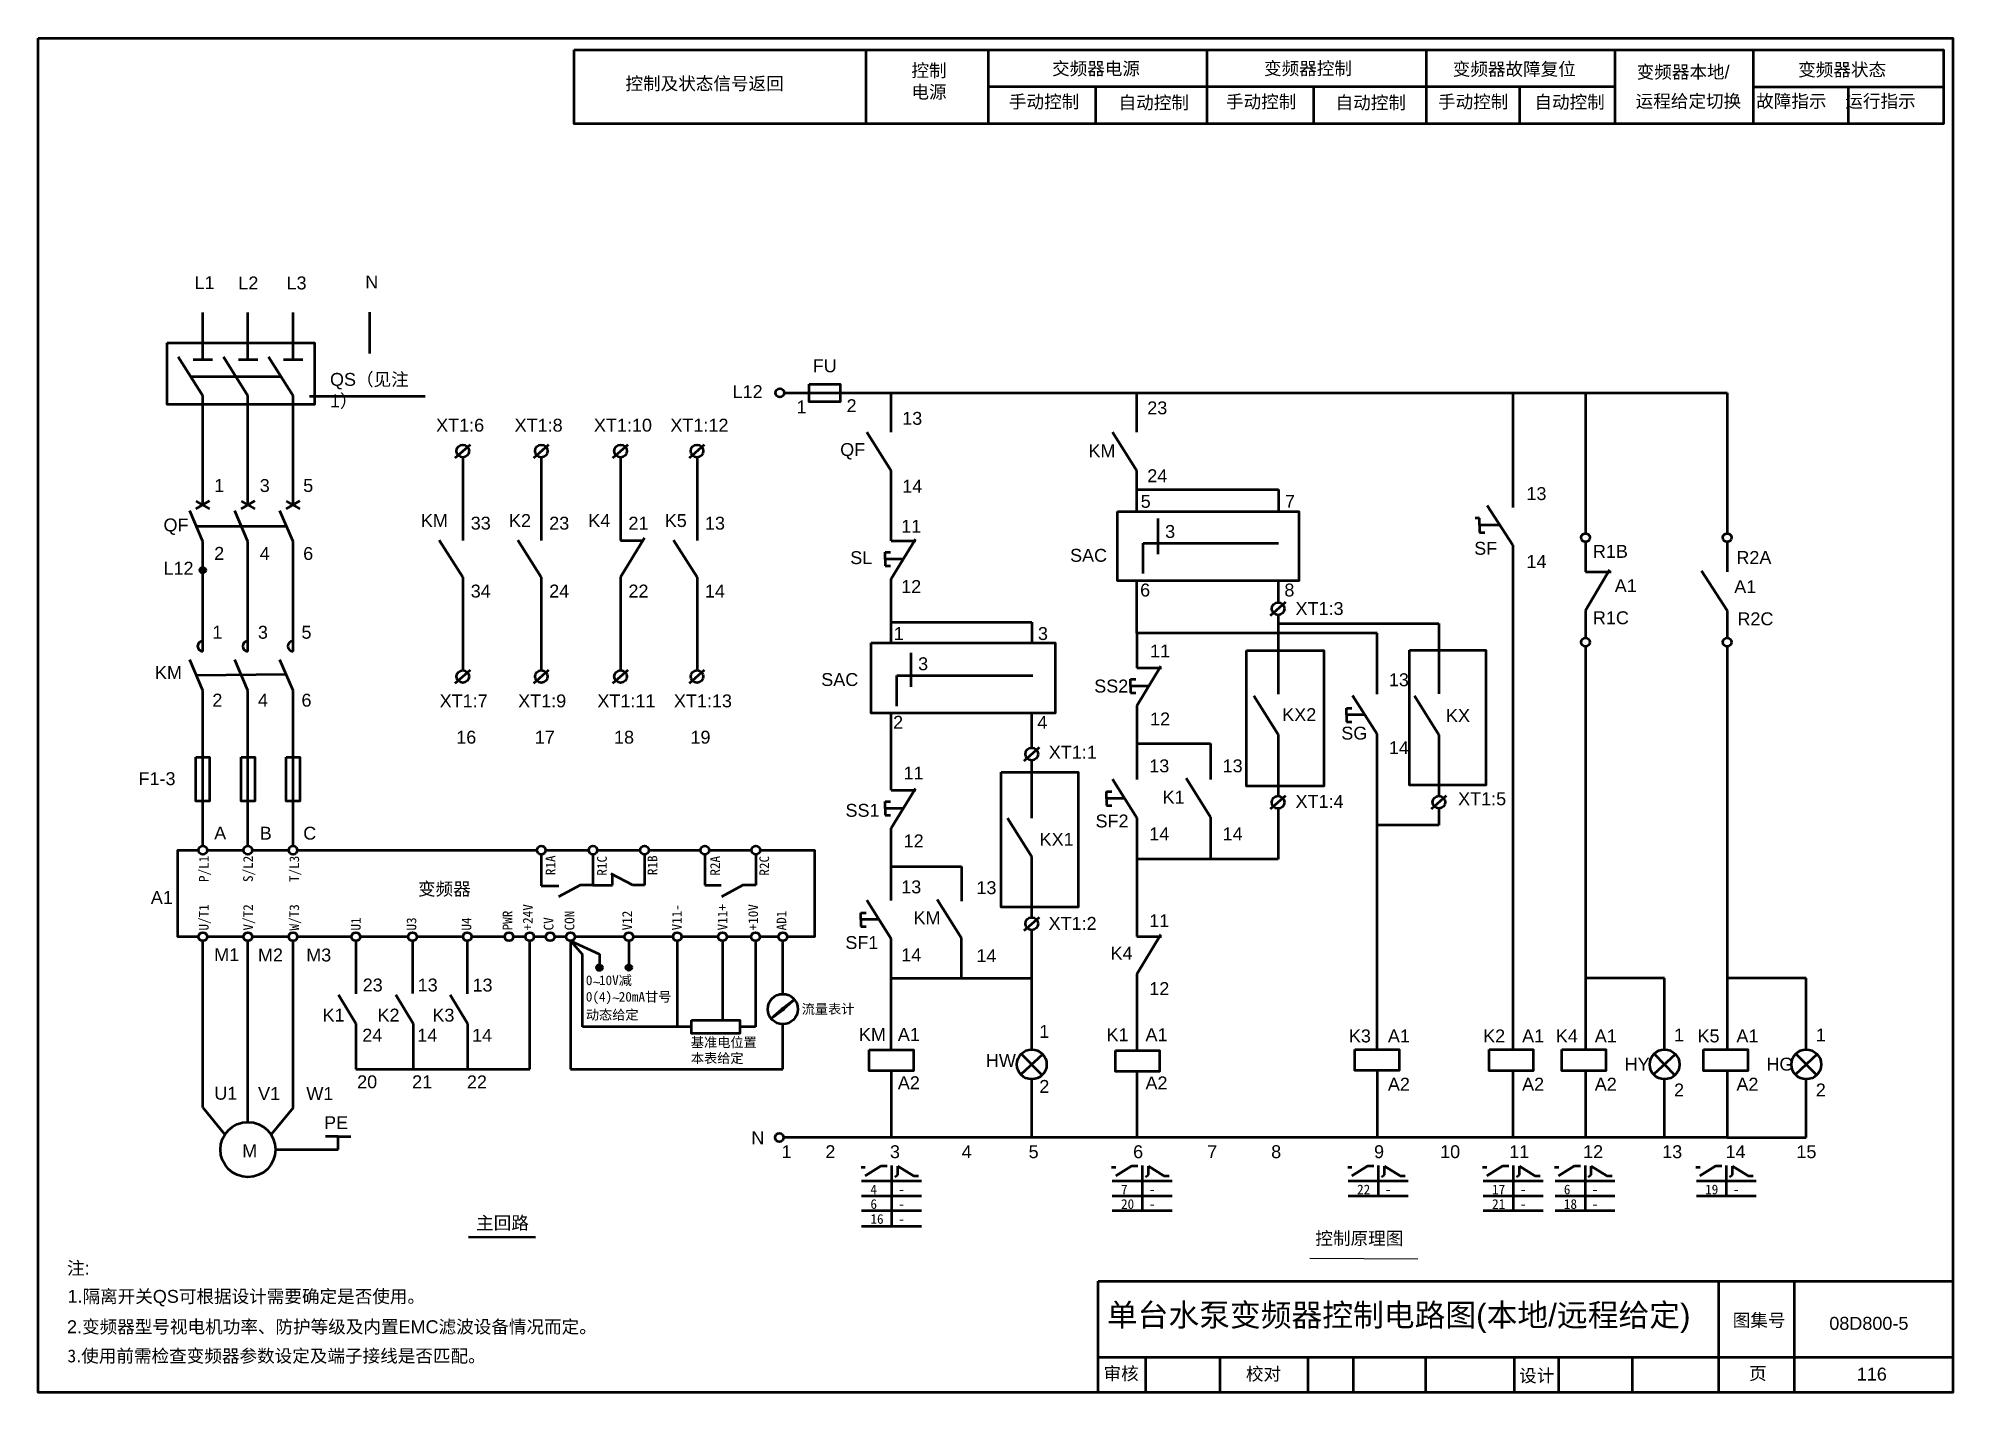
# Model space of a CAD drawing. Header units: millimetres. Extents: x 5915 to 6212, y 2951 to 3161.
import ezdxf

# ---------------------------------------------------------------- set-up
doc = ezdxf.new("R2010")
doc.units = ezdxf.units.MM
doc.layers.add('文字', color=7, linetype='Continuous', lineweight=25)
doc.layers.add('粗实线', color=7, linetype='Continuous', lineweight=50)
doc.styles.get("Standard").update_dxf_attribs({"font": 'arial.ttf'})

msp = doc.modelspace()

# ---------------------------------------------------------------- hatches: boundary and pattern name
at = {"layer": '粗实线', "true_color": 0x000000}
h = msp.add_hatch(color=18, dxfattribs=at)
h.dxf.hatch_style = 1
h.paths.add_polyline_path([(5940.64, 3078.72, 1), (5939.73, 3078.72, 1)])
h = msp.add_hatch(color=18, dxfattribs=at)
h.dxf.hatch_style = 1
h.paths.add_polyline_path([(6002.18, 3017.09, 1), (6001.28, 3017.09, 1)])
h = msp.add_hatch(color=18, dxfattribs=at)
h.dxf.hatch_style = 1
h.paths.add_polyline_path([(6006.74, 3017.11, 1), (6005.84, 3017.11, 1)])
h = msp.add_hatch(color=18, dxfattribs=at)
h.dxf.hatch_style = 1
h.paths.add_polyline_path([(6030.15, 3010.52, -0.359588), (6030.03, 3010.66), (6028.38, 3009.18)])
h.paths.add_polyline_path([(6030.32, 3010.66, 1), (6030.03, 3010.66, 1)])
h.paths.add_polyline_path([(6031.98, 3012.15), (6030.22, 3010.8, -0.306699), (6030.32, 3010.68)])

# ---------------------------------------------------------------- linework, layer by layer
at = {"layer": '文字'}
msp.add_line((6111.93, 2972.02), (6128.68, 2971.93), dxfattribs=at)
at = {"layer": '粗实线'}
for p, q in [((6043.05, 3159.38), (6043.05, 3147.95)), ((6062.02, 3159.38), (6062.02, 3147.95)), ((6095.95, 3159.38), (6095.95, 3147.95)), ((6130, 3159.38), (6130, 3147.95)), ((6159.26, 3159.38), (6159.26, 3147.95)), ((6180.71, 3159.38), (6180.71, 3147.95)), ((6159.26, 3153.66), (6062.02, 3153.66)), ((6078.69, 3153.66), (6078.69, 3147.95)), ((6112.52, 3153.66), (6112.52, 3147.95)), ((6144.46, 3153.66), (6144.46, 3147.95)), ((6180.71, 3153.66), (6210.26, 3153.66)), ((6195.48, 3153.66), (6195.48, 3147.95)), ((5940.19, 3111.36), (5940.19, 3118.68)), ((5947.2, 3111.36), (5947.2, 3118.68)), ((5954.19, 3111.36), (5954.19, 3118.68)), ((5966.08, 3118.73), (5966.08, 3112.32)), ((5940.19, 3105.76), (5936.38, 3111.79)), ((5938.72, 3111.36), (5941.71, 3111.36)), ((5947.2, 3105.76), (5943.4, 3111.79)), ((5945.74, 3111.36), (5948.73, 3111.36)), ((5954.19, 3105.76), (5950.39, 3111.79)), ((5952.73, 3111.36), (5955.72, 3111.36)), ((5938.28, 3108.77), (5952.29, 3108.77)), ((5940.19, 3088.84), (5940.19, 3105.76)), ((5947.2, 3088.84), (5947.2, 3105.76)), ((5954.19, 3088.84), (5954.19, 3105.76)), ((5956.74, 3105.72), (5974.67, 3105.72)), ((6030.37, 3106.22), (6176.68, 3106.22)), ((6047.01, 3100.1), (6047.01, 3106.22)), ((6085.1, 3100.1), (6085.1, 3106.22)), ((6143.43, 3106.22), (6143.43, 3088.43)), ((6154.7, 3106.22), (6154.7, 3084.43)), ((6176.68, 3106.22), (6176.68, 3084.43)), ((5979.35, 3096.15), (5981.71, 3098.23)), ((5991.53, 3096.15), (5993.89, 3098.23)), ((6003.83, 3096.15), (6006.19, 3098.23)), ((6015.69, 3096.15), (6018.05, 3098.23)), ((6043.23, 3100.13), (6047.01, 3094.12)), ((6081.32, 3100.13), (6085.1, 3094.12)), ((5980.53, 3096.21), (5980.53, 3083.34)), ((5992.71, 3096.21), (5992.71, 3083.34)), ((6005.01, 3096.21), (6005.01, 3083.34)), ((6016.87, 3096.21), (6016.87, 3083.34)), ((6047.01, 3083.26), (6047.01, 3094.12)), ((6085.1, 3087.8), (6085.1, 3094.12)), ((5939.13, 3089.44), (5941.24, 3088.24)), ((5941.23, 3089.45), (5939.14, 3088.23)), ((5946.14, 3089.44), (5948.26, 3088.24)), ((5948.25, 3089.45), (5946.15, 3088.23)), ((5955.24, 3089.45), (5953.14, 3088.23)), ((5953.14, 3089.44), (5955.25, 3088.24)), ((6085.1, 3091.25), (6107.1, 3091.25)), ((6107.1, 3091.25), (6107.1, 3087.8)), ((5940.19, 3083.15), (5938.16, 3087.94)), ((5947.2, 3083.15), (5945.18, 3087.94)), ((5954.19, 3083.15), (5952.17, 3087.94)), ((6088.36, 3086.72), (6088.36, 3081.2)), ((6138.26, 3086.77), (6137.61, 3086.77)), ((6138.26, 3085.69), (6138.26, 3086.77)), ((6139.46, 3088.77), (6143.43, 3082.62)), ((5939.18, 3085.54), (5953.18, 3085.54)), ((5940.19, 3066.13), (5940.19, 3083.15)), ((5947.2, 3066.13), (5947.2, 3083.15)), ((5954.19, 3066.13), (5954.19, 3083.15)), ((5980.53, 3077.62), (5976.89, 3083.37)), ((5992.71, 3077.62), (5989.07, 3083.37)), ((6005.01, 3077.62), (6008.73, 3083.74)), ((6005.01, 3083.34), (6008.49, 3083.34)), ((6016.87, 3077.62), (6013.23, 3083.37)), ((6047.01, 3077.38), (6050.74, 3083.52)), ((6047.01, 3083.26), (6050.83, 3083.26)), ((6086.06, 3078.21), (6086.06, 3082.89)), ((6086.06, 3082.89), (6107.1, 3082.89)), ((6141.44, 3085.69), (6138.26, 3085.69)), ((6138.26, 3085.69), (6138.26, 3084.55)), ((6138.26, 3084.55), (6139.1, 3084.55)), ((6154.7, 3083.09), (6154.7, 3078.46)), ((6176.68, 3083.09), (6176.68, 3078.46)), ((6046.04, 3080.45), (6046.04, 3081.52)), ((6046.04, 3081.52), (6046.87, 3081.52)), ((6048.87, 3080.45), (6046.04, 3080.45)), ((6046.04, 3080.45), (6046.04, 3079.39)), ((6143.43, 3082.62), (6143.43, 3004.39)), ((5980.53, 3077.62), (5980.53, 3063.2)), ((5992.71, 3077.62), (5992.71, 3063.2)), ((6005.01, 3077.62), (6005.01, 3063.2)), ((6016.87, 3077.62), (6016.87, 3063.2)), ((6046.04, 3079.39), (6046.87, 3079.39)), ((6047.01, 3067.45), (6047.01, 3077.38)), ((6085.1, 3068.97), (6085.1, 3077.06)), ((6107.02, 3077.06), (6107.02, 3073.72)), ((6158.44, 3078.77), (6154.7, 3072.47)), ((6154.7, 3078.46), (6158.71, 3078.46)), ((6172.72, 3078.63), (6176.68, 3072.47)), ((6105.84, 3071.7), (6108.2, 3073.79)), ((6107.02, 3071.77), (6107.02, 3059.49)), ((6154.7, 3072.47), (6154.7, 3068.22)), ((6176.68, 3072.47), (6176.68, 3068.22)), ((6047.01, 3070.65), (6068.82, 3070.65)), ((6068.82, 3070.65), (6068.82, 3067.45)), ((6122.36, 3068.97), (6085.1, 3068.97)), ((6085.1, 3068.97), (6085.1, 3063.56)), ((6107.02, 3070.44), (6131.97, 3070.44)), ((6122.36, 3059.49), (6122.36, 3068.97)), ((6131.97, 3070.44), (6131.97, 3059.53)), ((6050.05, 3065.89), (6050.05, 3060.65)), ((6154.7, 3066.89), (6154.7, 3004.39)), ((6176.68, 3066.89), (6176.68, 3004.39)), ((5940.19, 3060.04), (5938.16, 3064.82)), ((5939.18, 3062.43), (5953.12, 3062.57)), ((5947.2, 3060.04), (5945.18, 3064.82)), ((5954.19, 3060.04), (5952.17, 3064.82)), ((5979.35, 3061.19), (5981.71, 3063.27)), ((5991.53, 3061.19), (5993.89, 3063.27)), ((6003.83, 3061.19), (6006.19, 3063.27)), ((6015.69, 3061.19), (6018.05, 3063.27)), ((6047.88, 3057.62), (6047.88, 3062.38)), ((6047.88, 3062.38), (6068.96, 3062.38)), ((6085.1, 3057.68), (6088.84, 3063.82)), ((6085.1, 3063.56), (6088.92, 3063.56)), ((5940.19, 3035.98), (5940.19, 3060.04)), ((5947.2, 3035.98), (5947.2, 3060.04)), ((5954.19, 3035.98), (5954.19, 3060.04)), ((6084.13, 3060.75), (6084.13, 3061.82)), ((6084.13, 3061.82), (6084.97, 3061.82)), ((6086.97, 3060.75), (6084.13, 3060.75)), ((6084.13, 3060.75), (6084.13, 3059.69)), ((6084.13, 3059.69), (6084.97, 3059.69)), ((6103.24, 3059.24), (6107.02, 3053.23)), ((6118.58, 3059.28), (6122.36, 3053.27)), ((6128.19, 3059.22), (6131.97, 3053.21)), ((6047.01, 3044.59), (6047.01, 3056.54)), ((6068.8, 3051.18), (6068.8, 3056.54)), ((6085.1, 3057.68), (6085.1, 3046.24)), ((6117.63, 3056.27), (6117.63, 3057.34)), ((6117.63, 3057.34), (6118.47, 3057.34)), ((6120.47, 3056.27), (6117.63, 3056.27)), ((6117.63, 3056.27), (6117.63, 3055.2)), ((6107.02, 3053.23), (6107.02, 3043.71)), ((6117.63, 3055.2), (6118.47, 3055.2)), ((6122.36, 3004.42), (6122.36, 3053.27)), ((6131.97, 3053.21), (6131.97, 3043.73)), ((6067.62, 3049.17), (6069.98, 3051.25)), ((6085.1, 3051.83), (6096.51, 3051.83)), ((6096.51, 3051.83), (6096.51, 3046.24)), ((6068.8, 3040.29), (6068.8, 3049.23)), ((6047.01, 3038.71), (6050.74, 3044.85)), ((6047.01, 3044.59), (6050.83, 3044.59)), ((6080.38, 3043.32), (6080.38, 3044.38)), ((6080.38, 3044.38), (6081.21, 3044.38)), ((6081.32, 3046.32), (6085.1, 3040.31)), ((6092.73, 3046.45), (6096.51, 3040.44)), ((6046.04, 3041.78), (6046.04, 3042.85)), ((6046.04, 3042.85), (6046.87, 3042.85)), ((6048.87, 3041.78), (6046.04, 3041.78)), ((6046.04, 3041.78), (6046.04, 3040.72)), ((6083.21, 3043.32), (6080.38, 3043.32)), ((6080.38, 3043.32), (6080.38, 3042.25)), ((6080.38, 3042.25), (6081.21, 3042.25)), ((6105.84, 3041.7), (6108.2, 3043.78)), ((6107.02, 3041.76), (6107.02, 3033.92)), ((6130.79, 3041.71), (6133.15, 3043.8)), ((6131.97, 3041.78), (6131.97, 3039.18)), ((6046.04, 3040.72), (6046.87, 3040.72)), ((6047.01, 3027.49), (6047.01, 3038.71)), ((6065.02, 3040.26), (6068.8, 3034.25)), ((6085.1, 3040.31), (6085.1, 3021.94)), ((6096.51, 3040.44), (6096.51, 3033.92)), ((6131.97, 3039.18), (6122.36, 3039.18)), ((5992.71, 3034.65), (5992.71, 3029.76)), ((6000.73, 3034.65), (6000.73, 3029.89)), ((6008.72, 3034.65), (6008.72, 3029.89)), ((6018.07, 3034.65), (6018.07, 3029.89)), ((6026, 3034.65), (6026, 3029.89)), ((6047.01, 3032.79), (6057.9, 3032.79)), ((6057.9, 3032.79), (6057.9, 3027.41)), ((6068.8, 3024.88), (6068.8, 3034.25)), ((6107.02, 3033.92), (6085.1, 3033.92)), ((5992.71, 3029.76), (5995.42, 3029.76)), ((5998.74, 3029.89), (5995.39, 3028.05)), ((6000.73, 3029.89), (5998.74, 3029.89)), ((6000.73, 3029.89), (6003.76, 3029.89)), ((6006.91, 3029.89), (6003.56, 3031.63)), ((6003.76, 3029.89), (6003.76, 3031.71)), ((6008.72, 3029.89), (6006.91, 3029.89)), ((6018.07, 3029.89), (6020.63, 3029.89)), ((6024, 3029.89), (6020.65, 3028.05)), ((6026, 3029.89), (6024, 3029.89)), ((6043.23, 3027.55), (6047.01, 3021.54)), ((6054.12, 3027.68), (6057.9, 3021.67)), ((6042.28, 3024.54), (6042.28, 3025.61)), ((6042.28, 3025.61), (6043.12, 3025.61)), ((6045.12, 3024.54), (6042.28, 3024.54)), ((6042.28, 3024.54), (6042.28, 3023.48)), ((6042.28, 3023.48), (6043.12, 3023.48)), ((6067.62, 3022.86), (6069.98, 3024.94)), ((5940.19, 2995.38), (5940.19, 3021.23)), ((5947.2, 2993.15), (5947.2, 3021.23)), ((5954.19, 2995.36), (5954.19, 3021.23)), ((5963.95, 3021.23), (5963.95, 3013.01)), ((5972.73, 3021.23), (5972.73, 3013.1)), ((5981.23, 3021.23), (5981.23, 3013.05)), ((5990.91, 3001.36), (5990.91, 3021.23)), ((5997.24, 3021.23), (5997.24, 3001.36)), ((5997.24, 3021.23), (5999.1, 3019.13)), ((5997.24, 3021.23), (6001.73, 3019.18)), ((6006.29, 3021.23), (6006.29, 3017.11)), ((6013.81, 3021.23), (6013.81, 3007.92)), ((6020.81, 3021.23), (6020.81, 3008.93)), ((6025.94, 3021.23), (6025.94, 3007.92)), ((6030.18, 3013), (6030.18, 3021.23)), ((6047.01, 3004.36), (6047.01, 3021.54)), ((6057.9, 3015.46), (6057.9, 3021.67)), ((6068.8, 3004.36), (6068.8, 3022.92)), ((6085.1, 3016.06), (6088.84, 3022.21)), ((6085.1, 3021.94), (6088.92, 3021.94)), ((5999.1, 3007.92), (5999.1, 3019.13)), ((6001.73, 3019.18), (6001.73, 3017.09)), ((6047.01, 3015.46), (6068.8, 3015.46)), ((6085.1, 3016.06), (6085.1, 3004.26)), ((6166.98, 3015.44), (6154.7, 3015.44)), ((6166.98, 3004.4), (6166.98, 3015.44)), ((6188.96, 3015.44), (6176.68, 3015.44)), ((6188.96, 3004.4), (6188.96, 3015.44)), ((5961.27, 3012.85), (5963.95, 3008.45)), ((5970.14, 3012.85), (5972.82, 3008.45)), ((5978.56, 3012.85), (5981.24, 3008.45)), ((6031.98, 3012.15), (6030.22, 3010.8)), ((6031.98, 3012.15), (6030.32, 3010.68)), ((6028.38, 3009.18), (6030.03, 3010.66)), ((6028.38, 3009.18), (6030.15, 3010.52)), ((5963.95, 3008.45), (5963.95, 3001.36)), ((5972.82, 3008.45), (5972.82, 3001.36)), ((5981.24, 3008.45), (5981.24, 3001.36)), ((6016.02, 3007.92), (5999.1, 3007.92)), ((6025.94, 3007.92), (6023.49, 3007.92)), ((6030.18, 3001.36), (6030.18, 3008.33)), ((6070.5, 3003.66), (6067.09, 3000.53)), ((6067.18, 3003.75), (6070.41, 3000.43)), ((6168.68, 3003.66), (6165.27, 3000.53)), ((6165.36, 3003.75), (6168.59, 3000.43)), ((6190.66, 3003.66), (6187.26, 3000.53)), ((6187.35, 3003.75), (6190.57, 3000.43)), ((5963.95, 3001.36), (5990.91, 3001.36)), ((5997.24, 3001.36), (6030.18, 3001.36)), ((6047.01, 3001.08), (6047.01, 2990.74)), ((6068.8, 2990.74), (6068.8, 2999.78)), ((6085.1, 3000.98), (6085.1, 2990.74)), ((6122.36, 3001.14), (6122.36, 2990.74)), ((6143.43, 3001.11), (6143.43, 2990.74)), ((6154.7, 3001.11), (6154.7, 2990.74)), ((6166.98, 2990.74), (6166.98, 2999.78)), ((6176.68, 3001.11), (6176.68, 2990.74)), ((6188.96, 2990.74), (6188.96, 2999.78)), ((5940.19, 2995.38), (5943.62, 2991.21)), ((5954.19, 2995.36), (5950.78, 2991.21)), ((5961.19, 2990.89), (5959.22, 2990.89)), ((5961.19, 2988.88), (5961.19, 2990.89)), ((5961.19, 2990.89), (5963.16, 2990.89)), ((5951.47, 2988.88), (5961.19, 2988.88)), ((6176.68, 2990.74), (6030.31, 2990.74)), ((6176.68, 2990.74), (6188.96, 2990.74)), ((6042.31, 2986.14), (6042.98, 2986.14)), ((6042.95, 2984.8), (6045.44, 2986.35)), ((6045.44, 2986.35), (6046.37, 2986.35)), ((6047.05, 2986.41), (6047.05, 2977.02)), ((6047.56, 2984.66), (6048.02, 2984.97)), ((6048.02, 2984.97), (6048.02, 2986.3)), ((6048.02, 2986.3), (6050.43, 2984.82)), ((6081.19, 2986.14), (6081.86, 2986.14)), ((6081.83, 2984.8), (6084.31, 2986.35)), ((6084.31, 2986.35), (6085.24, 2986.35)), ((6085.93, 2986.41), (6085.93, 2979.43)), ((6086.44, 2984.66), (6086.89, 2984.97)), ((6086.89, 2984.97), (6086.89, 2986.3)), ((6086.89, 2986.3), (6089.3, 2984.82)), ((6117.81, 2986.14), (6118.48, 2986.14)), ((6118.45, 2984.8), (6120.93, 2986.35)), ((6120.93, 2986.35), (6121.87, 2986.35)), ((6122.55, 2986.41), (6122.55, 2981.72)), ((6123.06, 2984.66), (6123.51, 2984.97)), ((6123.51, 2984.97), (6123.51, 2986.3)), ((6123.51, 2986.3), (6125.93, 2984.82)), ((6138.75, 2986.14), (6139.42, 2986.14)), ((6139.39, 2984.8), (6141.87, 2986.35)), ((6141.87, 2986.35), (6142.81, 2986.35)), ((6143.49, 2986.41), (6143.49, 2979.43)), ((6144, 2984.66), (6144.45, 2984.97)), ((6144.45, 2984.97), (6144.45, 2986.3)), ((6144.45, 2986.3), (6146.87, 2984.82)), ((6149.89, 2986.14), (6150.56, 2986.14)), ((6150.53, 2984.8), (6153.01, 2986.35)), ((6153.01, 2986.35), (6153.95, 2986.35)), ((6154.63, 2986.41), (6154.63, 2979.43)), ((6155.14, 2984.66), (6155.59, 2984.97)), ((6155.59, 2984.97), (6155.59, 2986.3)), ((6155.59, 2986.3), (6158.01, 2984.82)), ((6171.8, 2986.14), (6172.47, 2986.14)), ((6172.44, 2984.8), (6174.92, 2986.35)), ((6174.92, 2986.35), (6175.86, 2986.35)), ((6176.54, 2986.41), (6176.54, 2981.72)), ((6177.05, 2984.66), (6177.5, 2984.97)), ((6177.5, 2984.97), (6177.5, 2986.3)), ((6177.5, 2986.3), (6179.92, 2984.82)), ((6042.41, 2984.04), (6051.69, 2984.04)), ((6050.43, 2984.82), (6051.24, 2984.82)), ((6081.29, 2984.04), (6090.57, 2984.04)), ((6089.3, 2984.82), (6090.12, 2984.82)), ((6117.91, 2984.04), (6127.19, 2984.04)), ((6125.93, 2984.82), (6126.74, 2984.82)), ((6138.85, 2984.04), (6148.13, 2984.04)), ((6146.87, 2984.82), (6147.68, 2984.82)), ((6149.99, 2984.04), (6159.27, 2984.04)), ((6158.01, 2984.82), (6158.82, 2984.82)), ((6171.9, 2984.04), (6181.18, 2984.04)), ((6179.92, 2984.82), (6180.73, 2984.82)), ((6042.41, 2981.72), (6051.69, 2981.72)), ((6042.41, 2979.43), (6051.69, 2979.43)), ((6081.29, 2981.72), (6090.57, 2981.72)), ((6081.29, 2979.43), (6090.57, 2979.43)), ((6117.91, 2981.72), (6127.19, 2981.72)), ((6138.85, 2981.72), (6148.13, 2981.72)), ((6138.85, 2979.43), (6148.13, 2979.43)), ((6149.99, 2981.72), (6159.27, 2981.72)), ((6149.99, 2979.43), (6159.27, 2979.43)), ((6171.9, 2981.72), (6181.18, 2981.72)), ((6042.41, 2977.02), (6051.69, 2977.02)), ((5981.42, 2975.35), (5991.81, 2975.28)), ((6079.08, 2951.19), (6079.08, 2968.47)), ((6079.08, 2968.47), (6211.67, 2968.47)), ((6175.34, 2968.47), (6175.34, 2951.19)), ((6187.1, 2968.47), (6187.1, 2951.19)), ((6079.08, 2956.67), (6211.67, 2956.67)), ((6086.43, 2956.67), (6086.43, 2951.19)), ((6097.99, 2956.67), (6097.99, 2951.19)), ((6111.61, 2956.67), (6111.61, 2951.19)), ((6118.65, 2956.67), (6118.65, 2951.19)), ((6129.87, 2956.67), (6129.87, 2951.19)), ((6143.65, 2956.67), (6143.65, 2951.19)), ((6150.54, 2956.67), (6150.54, 2951.19)), ((6161.96, 2956.67), (6161.96, 2951.19))]:
    msp.add_line(p, q, dxfattribs=at)
for points in [[(5914.67, 3161.19), (6211.67, 3161.19), (6211.67, 2951.19), (5914.67, 2951.19)], [(5997.81, 3159.38), (6210.26, 3159.38), (6210.26, 3147.95), (5997.81, 3147.95)], [(5934.68, 3113.99), (5957.5, 3113.99), (5957.5, 3104.41), (5934.68, 3104.41)], [(6034.28, 3107.55), (6039.05, 3107.55), (6039.05, 3104.82), (6034.28, 3104.82)], [(6082.08, 3087.8), (6110.23, 3087.8), (6110.23, 3077.06), (6082.08, 3077.06)], [(6043.89, 3067.45), (6072.41, 3067.45), (6072.41, 3056.54), (6043.89, 3056.54)], [(6102.1, 3066.28), (6114.1, 3066.28), (6114.1, 3045.22), (6102.1, 3045.22)], [(6127.42, 3066.29), (6139.26, 3066.29), (6139.26, 3045.39), (6127.42, 3045.39)], [(5939.14, 3049.74), (5941.24, 3049.74), (5941.24, 3042.91), (5939.14, 3042.91)], [(5946.15, 3049.74), (5948.25, 3049.74), (5948.25, 3042.91), (5946.15, 3042.91)], [(5953.14, 3049.74), (5955.24, 3049.74), (5955.24, 3042.91), (5953.14, 3042.91)], [(6064.06, 3047.4), (6075.99, 3047.4), (6075.99, 3026.47), (6064.06, 3026.47)], [(6016.02, 3008.93), (6023.49, 3008.93), (6023.49, 3006.9), (6016.02, 3006.9)], [(6043.58, 3004.36), (6050.44, 3004.36), (6050.44, 3001.08), (6043.58, 3001.08)], [(6081.78, 3004.26), (6088.64, 3004.26), (6088.64, 3000.98), (6081.78, 3000.98)], [(6118.93, 3004.42), (6125.79, 3004.42), (6125.79, 3001.14), (6118.93, 3001.14)], [(6139.75, 3004.39), (6146.61, 3004.39), (6146.61, 3001.11), (6139.75, 3001.11)], [(6151.03, 3004.39), (6157.88, 3004.39), (6157.88, 3001.11), (6151.03, 3001.11)], [(6173.01, 3004.39), (6179.87, 3004.39), (6179.87, 3001.11), (6173.01, 3001.11)]]:
    msp.add_lwpolyline(points, close=True, dxfattribs=at)
for points in [[(5939.52, 3021.89), (5936.33, 3021.89), (5936.33, 3035.31), (5939.52, 3035.31)], [(5940.85, 3035.31), (5946.53, 3035.31)], [(5947.87, 3035.31), (5953.53, 3035.31)], [(5954.86, 3035.31), (5992.04, 3035.31)], [(5993.37, 3035.31), (6000.07, 3035.31)], [(6001.4, 3035.31), (6008.05, 3035.31)], [(6009.38, 3035.31), (6017.4, 3035.31)], [(6018.74, 3035.31), (6025.33, 3035.31)], [(6026.66, 3035.31), (6035.11, 3035.31), (6035.11, 3021.89), (6030.84, 3021.89)], [(5946.53, 3021.89), (5940.85, 3021.89)], [(5953.53, 3021.89), (5947.87, 3021.89)], [(5963.28, 3021.89), (5954.86, 3021.89)], [(5972.06, 3021.89), (5964.61, 3021.89)], [(5980.57, 3021.89), (5973.4, 3021.89)], [(5987.03, 3021.89), (5981.9, 3021.89)], [(5990.24, 3021.89), (5988.37, 3021.89)], [(5993.41, 3021.89), (5991.58, 3021.89)], [(5996.57, 3021.89), (5994.74, 3021.89)], [(6005.62, 3021.89), (5997.9, 3021.89)], [(6013.14, 3021.89), (6006.96, 3021.89)], [(6020.14, 3021.89), (6014.48, 3021.89)], [(6025.28, 3021.89), (6021.47, 3021.89)], [(6029.51, 3021.89), (6026.61, 3021.89)]]:
    msp.add_lwpolyline(points, dxfattribs=at)
for centre, radius in [((6029.7, 3106.22), 0.667), ((5980.53, 3097.19), 0.977), ((5992.71, 3097.19), 0.977), ((6005.01, 3097.19), 0.977), ((6016.87, 3097.19), 0.977), ((6154.7, 3083.76), 0.667), ((6176.68, 3083.76), 0.667), ((5940.19, 3078.72), 0.454), ((6107.02, 3072.74), 0.977), ((6154.7, 3067.56), 0.667), ((6176.68, 3067.56), 0.667), ((5980.53, 3062.23), 0.977), ((5992.71, 3062.23), 0.977), ((6005.01, 3062.23), 0.977), ((6016.87, 3062.23), 0.977), ((6068.8, 3050.21), 0.977), ((6107.01, 3042.74), 0.977), ((6131.97, 3042.75), 0.977), ((5940.19, 3035.31), 0.667), ((5947.2, 3035.31), 0.667), ((5954.19, 3035.31), 0.667), ((5992.71, 3035.31), 0.667), ((6000.73, 3035.31), 0.667), ((6008.72, 3035.31), 0.667), ((6018.07, 3035.31), 0.667), ((6026, 3035.31), 0.667), ((6068.8, 3023.9), 0.977), ((5940.19, 3021.89), 0.667), ((5947.2, 3021.89), 0.667), ((5954.19, 3021.89), 0.667), ((5963.95, 3021.89), 0.667), ((5972.73, 3021.89), 0.667), ((5981.23, 3021.89), 0.667), ((5987.7, 3021.89), 0.667), ((5990.91, 3021.89), 0.667), ((5994.07, 3021.89), 0.667), ((5997.24, 3021.89), 0.667), ((6006.29, 3021.89), 0.667), ((6013.81, 3021.89), 0.667), ((6020.81, 3021.89), 0.667), ((6025.94, 3021.89), 0.667), ((6030.18, 3021.89), 0.667), ((6001.73, 3017.09), 0.454), ((6006.29, 3017.11), 0.454), ((6030.18, 3010.66), 2.34), ((6030.18, 3010.66), 0.145), ((6068.8, 3002.09), 2.31), ((6166.98, 3002.09), 2.31), ((6188.96, 3002.09), 2.31), ((5947.2, 2988.88), 4.27), ((6029.64, 2990.74), 0.667)]:
    msp.add_circle(centre, radius, dxfattribs=at)
for centre in [(5940.19, 3066.93), (5947.2, 3066.93), (5954.19, 3066.93)]:
    msp.add_arc(centre, 0.801, 90, 270, dxfattribs=at)

# ---------------------------------------------------------------- texts
at = {"layer": '文字', "attachment_point": 1}
for s, width, heights, insert, char_height in [('L1', 7.9741, [0], (5938.91, 3124.3), 2), ('L2', 7.9741, [0], (5945.71, 3124.25), 2), ('L3', 7.9741, [0], (5953.19, 3124.25), 2), ('N', 7.9741, [0], (5965.39, 3124.4), 2), ('QS{\\fSimSun|b0|i0|c134|p2;（见注}1{\\fSimSun|b0|i0|c134|p2;）}', 15.3694, [0], (5959.93, 3109.3), 2), ('FU', 7.9741, [0], (6034.82, 3111.41), 2), ('L12', 7.9741, [0], (6022.39, 3107.4), 2), ('1', 7.9741, [0], (6032.3, 3105.03), 2), ('2', 7.9741, [0], (6040.07, 3105.22), 2), ('23', 7.9741, [0], (6086.72, 3104.89), 2), ('XT1:6', 7.9741, [0], (5976.39, 3102.2), 2), ('XT1:8', 7.9741, [0], (5988.57, 3102.2), 2), ('XT1:10', 7.9741, [0], (6000.87, 3102.2), 2), ('XT1:12', 7.9741, [0], (6012.74, 3102.2), 2), ('13', 7.9741, [0], (6048.7, 3103.26), 2), ('QF', 7.9741, [0], (6039.08, 3098.42), 2), ('KM', 7.9741, [0], (6077.59, 3098.22), 2), ('1', 7.9741, [0], (5941.96, 3092.85), 2), ('3', 7.9741, [0], (5949.03, 3092.84), 2), ('5', 7.9741, [0], (5955.77, 3092.84), 2), ('14', 7.9741, [0], (6048.7, 3092.73), 2), ('24', 7.9741, [0], (6086.72, 3094.36), 2), ('5', 7.9741, [0], (6085.7, 3090.39), 2), ('7', 7.9741, [0], (6108.08, 3090.39), 2), ('13', 7.9741, [0], (6145.54, 3091.59), 2), ('QF', 7.9741, [0], (5934.1, 3086.73), 2), ('KM', 7.9741, [0], (5974.02, 3087.41), 2), ('33', 7.9741, [0], (5981.76, 3087.01), 2), ('K2', 7.9741, [0], (5987.7, 3087.41), 2), ('23', 7.9741, [0], (5993.94, 3087.01), 2), ('K4', 7.9741, [0], (6000, 3087.41), 2), ('21', 7.9741, [0], (6006.23, 3087.01), 2), ('K5', 7.9741, [0], (6011.86, 3087.41), 2), ('13', 7.9741, [0], (6018.1, 3087.01), 2), ('11', 7.9741, [0], (6048.54, 3086.52), 2), ('3', 7.9741, [0], (6089.49, 3085.72), 2), ('SF', 7.9741, [0], (6137.44, 3083.11), 2), ('L12', 7.9741, [0], (5934.1, 3080.02), 2), ('2', 7.9741, [0], (5941.96, 3082.32), 2), ('4', 7.9741, [0], (5949.03, 3082.3), 2), ('6', 7.9741, [0], (5955.77, 3082.3), 2), ('SL', 7.9741, [0], (6040.64, 3081.66), 2), ('SAC', 7.9741, [0], (6074.74, 3082.02), 2), ('14', 7.9741, [0], (6145.54, 3081.06), 2), ('R1B', 7.9741, [0], (6155.85, 3082.63), 2), ('R2A', 7.9741, [0], (6178.11, 3081.69), 2), ('12', 7.9741, [0], (6048.54, 3077.18), 2), ('A1', 7.9741, [0], (6159.24, 3077.31), 2), ('A1', 7.9741, [0], (6177.78, 3077.16), 2), ('34', 7.9741, [0], (5981.76, 3076.48), 2), ('24', 7.9741, [0], (5993.94, 3076.48), 2), ('22', 7.9741, [0], (6006.23, 3076.48), 2), ('14', 7.9741, [0], (6018.1, 3076.48), 2), ('6', 7.9741, [0], (6085.61, 3076.64), 2), ('8', 7.9741, [0], (6107.99, 3076.64), 2), ('XT1:3', 7.9741, [0], (6109.72, 3073.77), 2), ('R1C', 7.9741, [0], (6155.85, 3072.34), 2), ('R2C', 7.9741, [0], (6178.27, 3072.18), 2), ('1', 7.9741, [0], (5941.68, 3070.11), 2), ('3', 7.9741, [0], (5948.75, 3070.09), 2), ('5', 7.9741, [0], (5955.5, 3070.09), 2), ('1', 7.9741, [0], (6047.39, 3069.89), 2), ('3', 7.9741, [0], (6069.76, 3069.89), 2), ('3', 7.9741, [0], (6051.17, 3065.21), 2), ('11', 7.9741, [0], (6087.15, 3067.18), 2), ('KM', 7.9741, [0], (5932.77, 3063.85), 2), ('SAC', 7.9741, [0], (6036.14, 3062.76), 2), ('13', 7.9741, [0], (6124.2, 3062.73), 2), ('2', 7.9741, [0], (5941.68, 3059.57), 2), ('4', 7.9741, [0], (5948.75, 3059.56), 2), ('6', 7.9741, [0], (5955.5, 3059.56), 2), ('XT1:7', 7.9741, [0], (5976.94, 3059.45), 2), ('XT1:9', 7.9741, [0], (5989.12, 3059.45), 2), ('XT1:11', 7.9741, [0], (6001.41, 3059.45), 2), ('XT1:13', 7.9741, [0], (6013.28, 3059.45), 2), ('SS2', 7.9741, [0], (6078.49, 3061.75), 2), ('2', 7.9741, [0], (6047.29, 3056.13), 2), ('4', 7.9741, [0], (6069.67, 3056.13), 2), ('12', 7.9741, [0], (6087.15, 3056.65), 2), ('KX2', 7.9741, [0], (6107.66, 3057.32), 2), ('KX', 7.9741, [0], (6133.06, 3057.18), 2), ('16', 7.9741, [0], (5979.51, 3053.82), 2), ('17', 7.9741, [0], (5991.69, 3053.82), 2), ('18', 7.9741, [0], (6003.99, 3053.82), 2), ('19', 7.9741, [0], (6015.85, 3053.82), 2), ('SG', 7.9741, [0], (6116.82, 3054.45), 2), ('XT1:1', 7.9741, [0], (6071.44, 3051.49), 2), ('14', 7.9741, [0], (6124.2, 3052.2), 2), ('F1-3', 7.9741, [0], (5930.22, 3047.39), 2), ('11', 7.9741, [0], (6048.92, 3048.27), 2), ('13', 7.9741, [0], (6087.03, 3049.38), 2), ('13', 7.9741, [0], (6098.41, 3049.38), 2), ('K1', 7.9741, [0], (6089.09, 3044.53), 2), ('XT1:5', 7.9741, [0], (6134.94, 3044.27), 2), ('SS1', 7.9741, [0], (6039.9, 3042.48), 2), ('XT1:4', 7.9741, [0], (6109.72, 3043.86), 2), ('A', 7.9741, [0], (5941.96, 3038.96), 2), ('B', 7.9741, [0], (5949.03, 3038.94), 2), ('C', 7.9741, [0], (5955.78, 3038.94), 2), ('SF2', 7.9741, [0], (6078.69, 3040.83), 2), ('14', 7.9741, [0], (6087.03, 3038.84), 2), ('14', 7.9741, [0], (6098.41, 3038.84), 2), ('12', 7.9741, [0], (6048.92, 3037.74), 2), ('KX1', 7.9741, [0], (6070.02, 3037.99), 2), ('{\\fSimSun|b0|i0|c134|p2;变频器}', 17.7772, [0], (5973.58, 3030.3), 2), ('13', 7.9741, [0], (6048.55, 3030.61), 2), ('13', 7.9741, [0], (6060.21, 3030.49), 2), ('A1', 7.9741, [0], (5932.13, 3028.97), 2), ('KM', 7.9741, [0], (6050.45, 3025.82), 2), ('XT1:2', 7.9741, [0], (6071.41, 3024.95), 2), ('11', 7.9741, [0], (6087.03, 3025.37), 2), ('SF1', 7.9741, [0], (6039.88, 3021.98), 2), ('M1', 7.9741, [0], (5941.96, 3020.1), 2), ('M2', 7.9741, [0], (5948.75, 3020.05), 2), ('M3', 7.9741, [0], (5956.24, 3020.05), 2), ('14', 7.9741, [0], (6048.55, 3020.08), 2), ('14', 7.9741, [0], (6060.21, 3019.95), 2), ('K4', 7.9741, [0], (6081.02, 3020.32), 2), ('23', 7.9741, [2.04], (5965, 3015.4), 2), ('13', 7.9741, [0], (5973.53, 3015.4), 2), ('13', 7.9741, [0], (5982.04, 3015.39), 2), ('{\\fSimSun|b0|i0|c134|p2;0 10V减}', 23.8142, [0], (5999.62, 3015.88), 1.5), ('12', 7.9741, [0], (6087.03, 3014.84), 2), ('{\\fSimSun|b0|i0|c134|p2;0(4) 20mA甘号}', 23.8142, [0], (5999.62, 3013.33), 1.5), ('{\\fSimSun|b0|i0|c134|p2;流量表计}', 23.8142, [0], (6033.1, 3011.43), 1.5), ('K1', 7.9741, [0], (5958.77, 3010.73), 2), ('K2', 7.9741, [0], (5967.3, 3010.73), 2), ('K3', 7.9741, [0], (5975.81, 3010.72), 2), ('{\\fSimSun|b0|i0|c134|p2;动态给定}', 23.8142, [0], (5999.62, 3010.53), 1.5), ('24', 7.9741, [0], (5964.94, 3007.62), 2), ('14', 7.9741, [0], (5973.47, 3007.62), 2), ('14', 7.9741, [0], (5981.97, 3007.6), 2), ('{\\fSimSun|b0|i0|c134|p2;基准电位置}', 23.8142, [0], (6015.91, 3006.26), 1.5), ('KM', 7.9741, [0], (6041.98, 3007.73), 2), ('A1', 7.9741, [0], (6048.02, 3007.73), 2), ('1', 7.9741, [0], (6069.97, 3008.2), 2), ('K1', 7.9741, [0], (6080.39, 3007.69), 2), ('A1', 7.9741, [0], (6086.44, 3007.69), 2), ('K3', 7.9741, [0], (6118, 3007.5), 2), ('A1', 7.9741, [0], (6124.05, 3007.5), 2), ('K2', 7.9741, [0], (6138.82, 3007.5), 2), ('A1', 7.9741, [0], (6144.87, 3007.5), 2), ('K4', 7.9741, [0], (6150.09, 3007.5), 2), ('A1', 7.9741, [0], (6156.14, 3007.5), 2), ('1', 7.9741, [0], (6168.44, 3007.64), 2), ('K5', 7.9741, [0], (6172.08, 3007.5), 2), ('A1', 7.9741, [0], (6178.12, 3007.5), 2), ('1', 7.9741, [0], (6190.43, 3007.64), 2), ('{\\fSimSun|b0|i0|c134|p2;本表给定}', 23.8142, [0], (6015.91, 3003.8), 1.5), ('HW', 7.9741, [0], (6061.68, 3003.7), 2), ('HY', 7.9741, [0], (6160.78, 3003.13), 2), ('HG', 7.9741, [0], (6182.77, 3003.13), 2), ('20', 7.9741, [0], (5964.14, 3000.39), 2), ('21', 7.9741, [0], (5972.67, 3000.39), 2), ('22', 7.9741, [0], (5981.17, 3000.37), 2), ('A2', 7.9741, [0], (6048.02, 3000.24), 2), ('2', 7.9741, [0], (6069.97, 2999.67), 2), ('A2', 7.9741, [0], (6086.44, 3000.21), 2), ('A2', 7.9741, [0], (6124.05, 3000.02), 2), ('A2', 7.9741, [0], (6144.87, 3000.02), 2), ('A2', 7.9741, [0], (6156.14, 3000.02), 2), ('A2', 7.9741, [0], (6178.12, 3000.02), 2), ('U1', 7.9741, [0], (5941.98, 2998.61), 2), ('V1', 7.9741, [0], (5948.77, 2998.56), 2), ('W1', 7.9741, [0], (5956.26, 2998.56), 2), ('2', 7.9741, [0], (6168.44, 2999.12), 2), ('2', 7.9741, [0], (6190.43, 2999.12), 2), ('PE', 7.9741, [0], (5959.01, 2994.05), 2), ('N', 7.9741, [0], (6025.29, 2991.7), 2), ('M', 7.9741, [0], (5946.31, 2989.69), 2), ('1', 7.9741, [0], (6029.98, 2989.55), 2), ('2', 7.9741, [0], (6036.78, 2989.55), 2), ('3', 7.9741, [0], (6046.8, 2989.55), 2), ('4', 7.9741, [0], (6057.93, 2989.55), 2), ('5', 7.9741, [0], (6068.31, 2989.55), 2), ('6', 7.9741, [2.09], (6084.52, 2989.55), 2), ('7', 7.9741, [0], (6096.02, 2989.55), 2), ('8', 7.9741, [0], (6105.94, 2989.55), 2), ('9', 7.9741, [0], (6121.9, 2989.55), 2), ('10', 7.9741, [0], (6132.15, 2989.55), 2), ('11', 7.9741, [0], (6142.88, 2989.55), 2), ('12', 7.9741, [0], (6154.33, 2989.55), 2), ('13', 7.9741, [0], (6166.6, 2989.55), 2), ('14', 7.9741, [0], (6176.42, 2989.55), 2), ('15', 7.9741, [0], (6187.42, 2989.55), 2), ('{\\fSimSun|b0|i0|c134|p2;4}', 23.8142, [0], (6043.77, 2983.45), 1.5), ('{\\fSimSun|b0|i0|c134|p2;-}', 23.8142, [0], (6048.09, 2983.45), 1.5), ('{\\fSimSun|b0|i0|c134|p2;7}', 23.8142, [0], (6082.65, 2983.45), 1.5), ('{\\fSimSun|b0|i0|c134|p2;-}', 23.8142, [0], (6086.97, 2983.45), 1.5), ('{\\fSimSun|b0|i0|c134|p2;22}', 23.8142, [0], (6119.27, 2983.45), 1.5), ('{\\fSimSun|b0|i0|c134|p2;-}', 23.8142, [0], (6123.59, 2983.45), 1.5), ('{\\fSimSun|b0|i0|c134|p2;17}', 23.8142, [0], (6140.21, 2983.45), 1.5), ('{\\fSimSun|b0|i0|c134|p2;-}', 23.8142, [0], (6144.53, 2983.45), 1.5), ('{\\fSimSun|b0|i0|c134|p2;6}', 23.8142, [0], (6151.35, 2983.45), 1.5), ('{\\fSimSun|b0|i0|c134|p2;-}', 23.8142, [0], (6155.67, 2983.45), 1.5), ('{\\fSimSun|b0|i0|c134|p2;19}', 23.8142, [0], (6173.26, 2983.45), 1.5), ('{\\fSimSun|b0|i0|c134|p2;-}', 23.8142, [0], (6177.58, 2983.45), 1.5), ('{\\fSimSun|b0|i0|c134|p2;6}', 23.8142, [0], (6043.77, 2981.19), 1.5), ('{\\fSimSun|b0|i0|c134|p2;-}', 23.8142, [0], (6048.09, 2981.19), 1.5), ('{\\fSimSun|b0|i0|c134|p2;20}', 23.8142, [0], (6082.65, 2981.19), 1.5), ('{\\fSimSun|b0|i0|c134|p2;-}', 23.8142, [0], (6086.97, 2981.19), 1.5), ('{\\fSimSun|b0|i0|c134|p2;21}', 23.8142, [0], (6140.21, 2981.19), 1.5), ('{\\fSimSun|b0|i0|c134|p2;-}', 23.8142, [0], (6144.53, 2981.19), 1.5), ('{\\fSimSun|b0|i0|c134|p2;18}', 23.8142, [0], (6151.35, 2981.19), 1.5), ('{\\fSimSun|b0|i0|c134|p2;-}', 23.8142, [0], (6155.67, 2981.19), 1.5), ('{\\fSimSun|b0|i0|c134|p2;主回路}', 11.4167, [0], (5982.6, 2978.51), 2), ('{\\fSimSun|b0|i0|c134|p2;16}', 23.8142, [0], (6043.77, 2978.87), 1.5), ('{\\fSimSun|b0|i0|c134|p2;-}', 23.8142, [0], (6048.09, 2978.87), 1.5), ('{\\fSimSun|b0|i0|c134|p2;控制原理图}', 39.0742, [1.52], (6112.8, 2976.12), 2), ('{\\fSimSun|b0|i0|c134|p2;审核}', 39.0742, [1.52], (6079.93, 2955.16), 2)]:
    msp.add_mtext_dynamic_manual_height_columns(s, width=width, gutter_width=12.5, heights=heights, dxfattribs=dict(at, insert=insert, char_height=char_height))
at = {"layer": '文字', "char_height": 1.5, "attachment_point": 1, "rotation": 90}
for s, insert in [('{\\fSimSun|b0|i0|c134|p2;P/L1}', (5939.59, 3030.36)), ('{\\fSimSun|b0|i0|c134|p2;S/L2}', (5946.46, 3030.36)), ('{\\fSimSun|b0|i0|c134|p2;T/L3}', (5953.63, 3030.36)), ('{\\fSimSun|b0|i0|c134|p2;R1A}', (5993.4, 3031.43)), ('{\\fSimSun|b0|i0|c134|p2;R1C}', (6001.37, 3031.35)), ('{\\fSimSun|b0|i0|c134|p2;R1B}', (6009.2, 3031.43)), ('{\\fSimSun|b0|i0|c134|p2;R2A}', (6018.91, 3031.35)), ('{\\fSimSun|b0|i0|c134|p2;R2C}', (6026.55, 3031.35)), ('{\\fSimSun|b0|i0|c134|p2;U/T1}', (5939.59, 3022.84)), ('{\\fSimSun|b0|i0|c134|p2;V/T2}', (5946.46, 3022.84)), ('{\\fSimSun|b0|i0|c134|p2;W/T3}', (5953.63, 3022.84)), ('{\\fSimSun|b0|i0|c134|p2;+24V}', (5989.85, 3022.86)), ('{\\fSimSun|b0|i0|c134|p2;V11-}', (6012.97, 3022.86)), ('{\\fSimSun|b0|i0|c134|p2;V11+}', (6020.07, 3022.86)), ('{\\fSimSun|b0|i0|c134|p2;+10V}', (6024.82, 3022.86)), ('{\\fSimSun|b0|i0|c134|p2;U1}', (5963.18, 3022.84)), ('{\\fSimSun|b0|i0|c134|p2;U3}', (5971.81, 3022.84)), ('{\\fSimSun|b0|i0|c134|p2;U4}', (5980.34, 3022.84)), ('{\\fSimSun|b0|i0|c134|p2;PWR}', (5986.72, 3022.86)), ('{\\fSimSun|b0|i0|c134|p2;CV}', (5993.1, 3022.86)), ('{\\fSimSun|b0|i0|c134|p2;CON}', (5996.34, 3022.86)), ('{\\fSimSun|b0|i0|c134|p2;V12}', (6005.26, 3022.86)), ('{\\fSimSun|b0|i0|c134|p2;AD1}', (6029.21, 3022.86))]:
    msp.add_mtext_dynamic_manual_height_columns(s, width=23.8142, gutter_width=12.5, heights=[0], dxfattribs=dict(at, insert=insert))
at = {"layer": '粗实线', "attachment_point": 1}
for s, insert, char_height, width in [('{\\fSimSun|b0|i0|c134|p2;控制电源}', (6050.13, 3157.2), 2, 6.3327), ('交频器电源', (6071.95, 3157.49), 2, 14.7117), ('{\\fSimSun|b0|i0|c134|p2;变频器控制}', (6104.83, 3157.52), 2, 14.6413), ('变频器故障复位', (6134.11, 3157.42), 2, 20.7888), ('变频器本地/', (6162.64, 3156.97), 2, 15.7145), ('{\\fSimSun|b0|i0|c134|p2;变频器状态}', (6187.7, 3157.32), 2, 14.7469), ('{\\fSimSun|b0|i0|c134|p2;控制及状态信号返回}', (6005.77, 3155.17), 2, 46.112), ('手动控制', (6065.26, 3152.36), 2, 11.638), ('自动控制', (6082.27, 3152.22), 2, 11.1453), ('手动控制', (6098.93, 3152.36), 2, 11.638), ('自动控制', (6115.94, 3152.22), 2, 11.1453), ('手动控制', (6131.83, 3152.35), 2, 11.638), ('自动控制', (6146.78, 3152.31), 2, 11.1453), ('{\\fSimSun|b0|i0|c134|p2;运程给定切换}   {\\fSimSun|b0|i0|c134|p2;故障指示 }  {\\fSimSun|b0|i0|c134|p2;运行指示}', (6162.49, 3152.45), 2, 53.2117), ('{\\fSimSun|b0|i0|c134|p2;注}:', (5919.14, 2971.5), 2, 3.4447), ('1.隔离开关QS可根据设计需要确定是否使用。', (5919.2, 2967.12), 2, 58.4905), ('{\\fSimSun|b0|i0|c134|p2;单台水泵变频器控制电路图}({\\fSimSun|b0|i0|c134|p2;本地}/{\\fSimSun|b0|i0|c134|p2;远程给定})', (6080.45, 2964.98), 3.5, 99.7841), ('2.{\\fSimSun|b0|i0|c134|p2;变频器型号视电机功率、防护等级及内置}EMC{\\fSimSun|b0|i0|c134|p2;滤波设备情况而定。}', (5919.13, 2962.41), 2, 88.0346), ('{\\fSimSun|b0|i0|c134|p2;图集号}', (6177.55, 2963.41), 2, 14.7205), ('08D800-5', (6192.53, 2962.94), 2, 12.6458), ('{\\fSimSun|b0|i0|c134|p2;3}.{\\fSimSun|b0|i0|c134|p2;使用前需检查变频器参数设定及端子接线是否匹配。}', (5919.2, 2957.89), 2, 70.5726), ('{\\fSimSun|b0|i0|c134|p2;校对}', (6102.02, 2955.1), 2, 5.7369), ('页', (6180.09, 2955.18), 2, 2.5575), ('{\\fSimSun|b0|i0|c134|p2;设计}', (6144.41, 2954.83), 2, 8.7402), ('116', (6196.79, 2955.07), 2, 4.4206)]:
    msp.add_mtext(s, dxfattribs=dict(at, insert=insert, char_height=char_height, width=width))
at = {"layer": '粗实线', "char_height": 1.5, "attachment_point": 1}
for insert in [(6000.68, 3015.55), (6003.71, 3013.11)]:
    msp.add_mtext('~', dxfattribs=dict(at, insert=insert))

doc.saveas('drawing.dxf')
